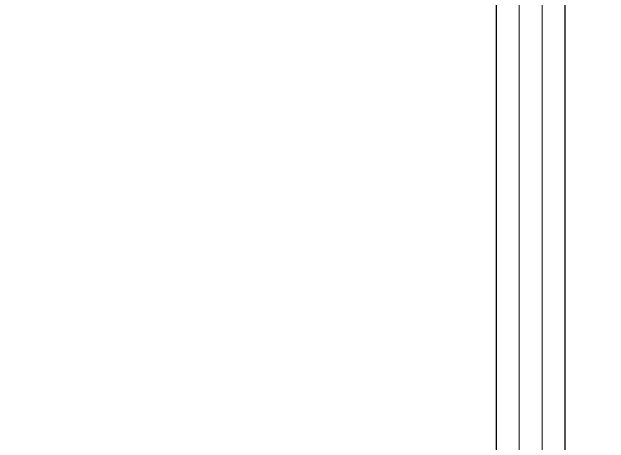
# Model space of a CAD drawing. Header units: millimetres. Extents: x 307301 to 459443, y -2888111 to -2805601.
# Drawn here: x 308266 to 309570, y -2819256 to -2818314 of the extents above; entities that cross this region are included whole.
import ezdxf

# ---------------------------------------------------------------- set-up
doc = ezdxf.new("R2010")
doc.units = ezdxf.units.MM
doc.header["$LTSCALE"] = 10
doc.header["$MEASUREMENT"] = 0
doc.layers.add('PDA FURNITURE', color=6, linetype='Continuous')
doc.layers.add('WIN', color=5, linetype='Continuous', lineweight=9)

msp = doc.modelspace()

# ---------------------------------------------------------------- linework, layer by layer
at = {"layer": 'PDA FURNITURE', "elevation": 0.1}
msp.add_lwpolyline([(324324.1, -2818642.9), (320504.1, -2818647.8), (320504.1, -2823807.9), (319504.1, -2823807.9), (319504.1, -2825712.9), (312944.1, -2825712.9), (312944.1, -2823807.9), (312444.1, -2823807.9), (312444.1, -2825407.9), (310934.1, -2825407.9), (310934.1, -2821218.1), (311629, -2821218.1), (311629, -2820797.9), (309474.1, -2820802.9), (309474.1, -2816532.9), (311052.5, -2816532.9), (311052.5, -2816382.9), (310074.1, -2816382.9), (310074.1, -2814852.9), (311629.1, -2814852.9), (311629.1, -2814492.9), (311009, -2814492.9), (311009, -2812252.9)], dxfattribs=at)
at = {"layer": 'PDA FURNITURE', "elevation": 0}
msp.add_lwpolyline([(308019.1, -2820952.1), (308874.1, -2820952.9), (308874.1, -2820802.9), (309324.1, -2820802.9), (309324.1, -2816532.9), (308874.1, -2816532.9), (308873.9, -2816465), (308018.9, -2816465)], close=True, dxfattribs=at)
at = {"layer": 'WIN', "ltscale": 50}
for p, q in [((309324.1, -2817142.9), (309324.1, -2820192.9)), ((309374.1, -2817142.9), (309374.1, -2820192.9)), ((309424.1, -2817142.9), (309424.1, -2820192.9)), ((309474.1, -2817142.9), (309474.1, -2820192.9))]:
    msp.add_line(p, q, dxfattribs=at)
at = {"layer": 'WIN', "ltscale": 50, "elevation": 0}
msp.add_lwpolyline([(309324.1, -2816532.9), (308874.1, -2816532.9), (308874.1, -2816465), (308018.9, -2816465), (308019.1, -2820952.1), (308874.1, -2820952.5), (308874.1, -2820802.9), (309324.1, -2820802.9)], close=True, dxfattribs=at)

doc.saveas('drawing.dxf')
